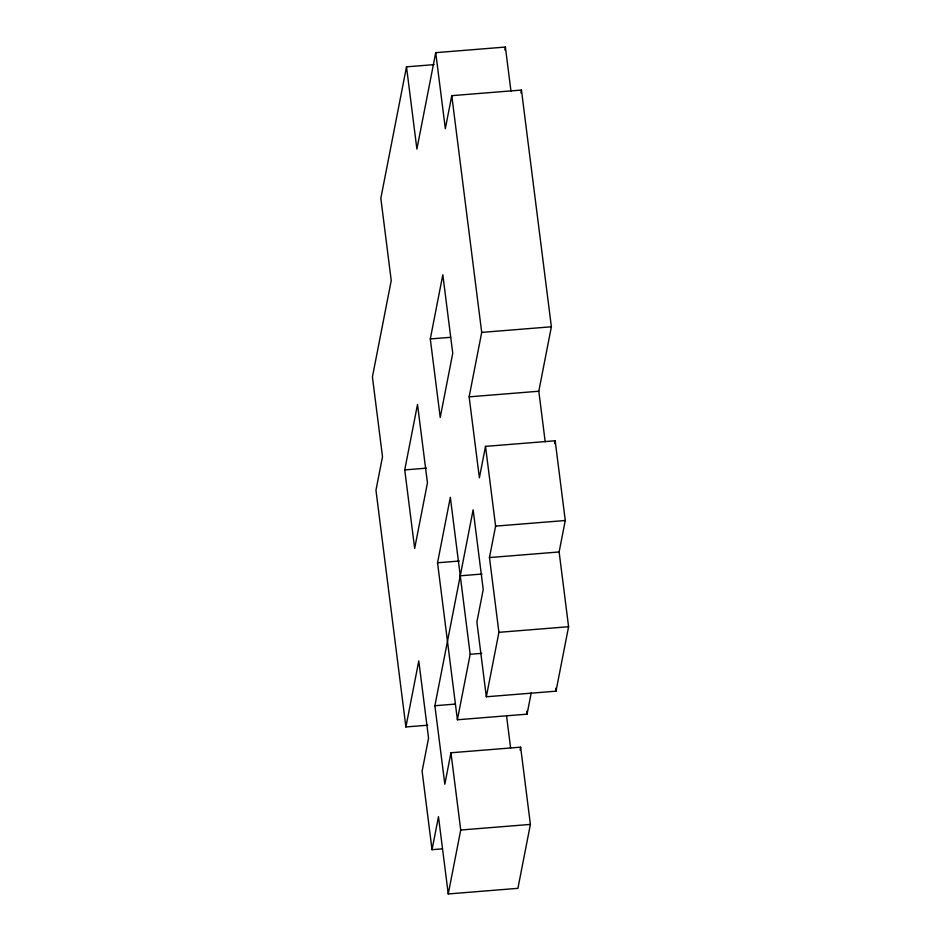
<?xml version="1.0" encoding="UTF-8"?>
<svg xmlns="http://www.w3.org/2000/svg" width="941" height="941" viewBox="0 0 941 941"><rect width="100%" height="100%" fill="white"/><g stroke="black" fill="none" stroke-linecap="round" stroke-linejoin="round"><path stroke-width="1.41" d="M434.072 64.623L406.5 66.835L380.834 198.316L391.233 280.547L372.413 376.965L382.505 456.703L375.965 490.226L405.9 726.958L427.673 725.205M511.01 91.5L505.388 47.05L435.718 52.661L416.898 149.078L406.5 66.835M545.204 441.858L538.805 391.233L551.379 326.786L521.443 90.054L451.774 95.664L445.328 128.658L435.718 52.661M404.736 469.912L417.522 404.43L427.449 482.933L414.663 548.415L404.736 469.912L426.508 468.159M430.296 338.948L442.823 274.784L452.75 353.275L440.223 417.451L430.296 338.948L450.621 337.313M504.823 49.932L505.388 47.05M520.879 92.924L521.443 90.054M442.199 848.876L432.037 849.699L438.482 816.706L448.245 893.95L517.915 888.339L530.395 824.41L520.632 747.166L450.962 752.765L444.822 784.218L434.895 705.726L473.135 509.799L483.227 589.537L476.887 622.025L486.332 696.775L556.002 691.176L568.587 626.718L559.13 551.967L565.27 520.514L555.178 440.776L485.521 446.375L479.381 477.828L469.136 396.843L481.71 332.396L451.774 95.664M457.397 719.771L437.541 562.777L450.327 497.295L470.182 654.289L457.397 719.771L527.066 714.16L531.23 692.811M405.9 726.958L418.78 660.958L428.555 738.203L422.109 771.208L432.037 849.699M486.332 696.775L498.918 632.328L489.461 557.566L495.601 526.125L485.521 446.375M448.245 893.95L460.725 830.021L450.962 752.765M554.625 443.634L555.178 440.776M520.067 750.024L520.632 747.166M481.71 332.396L551.379 326.786M469.136 396.843L538.805 391.233M495.601 526.125L565.27 520.514M489.461 557.566L559.13 551.967M437.541 562.777L459.314 561.024M460.255 575.798L482.027 574.045M498.918 632.328L568.587 626.718M470.182 654.289L481.792 653.348M434.895 705.726L455.209 704.091M460.725 830.021L530.395 824.41M555.637 688.294L556.002 691.176M526.701 711.255L527.066 714.16M506.587 716.101L510.622 748.083"/></g></svg>
